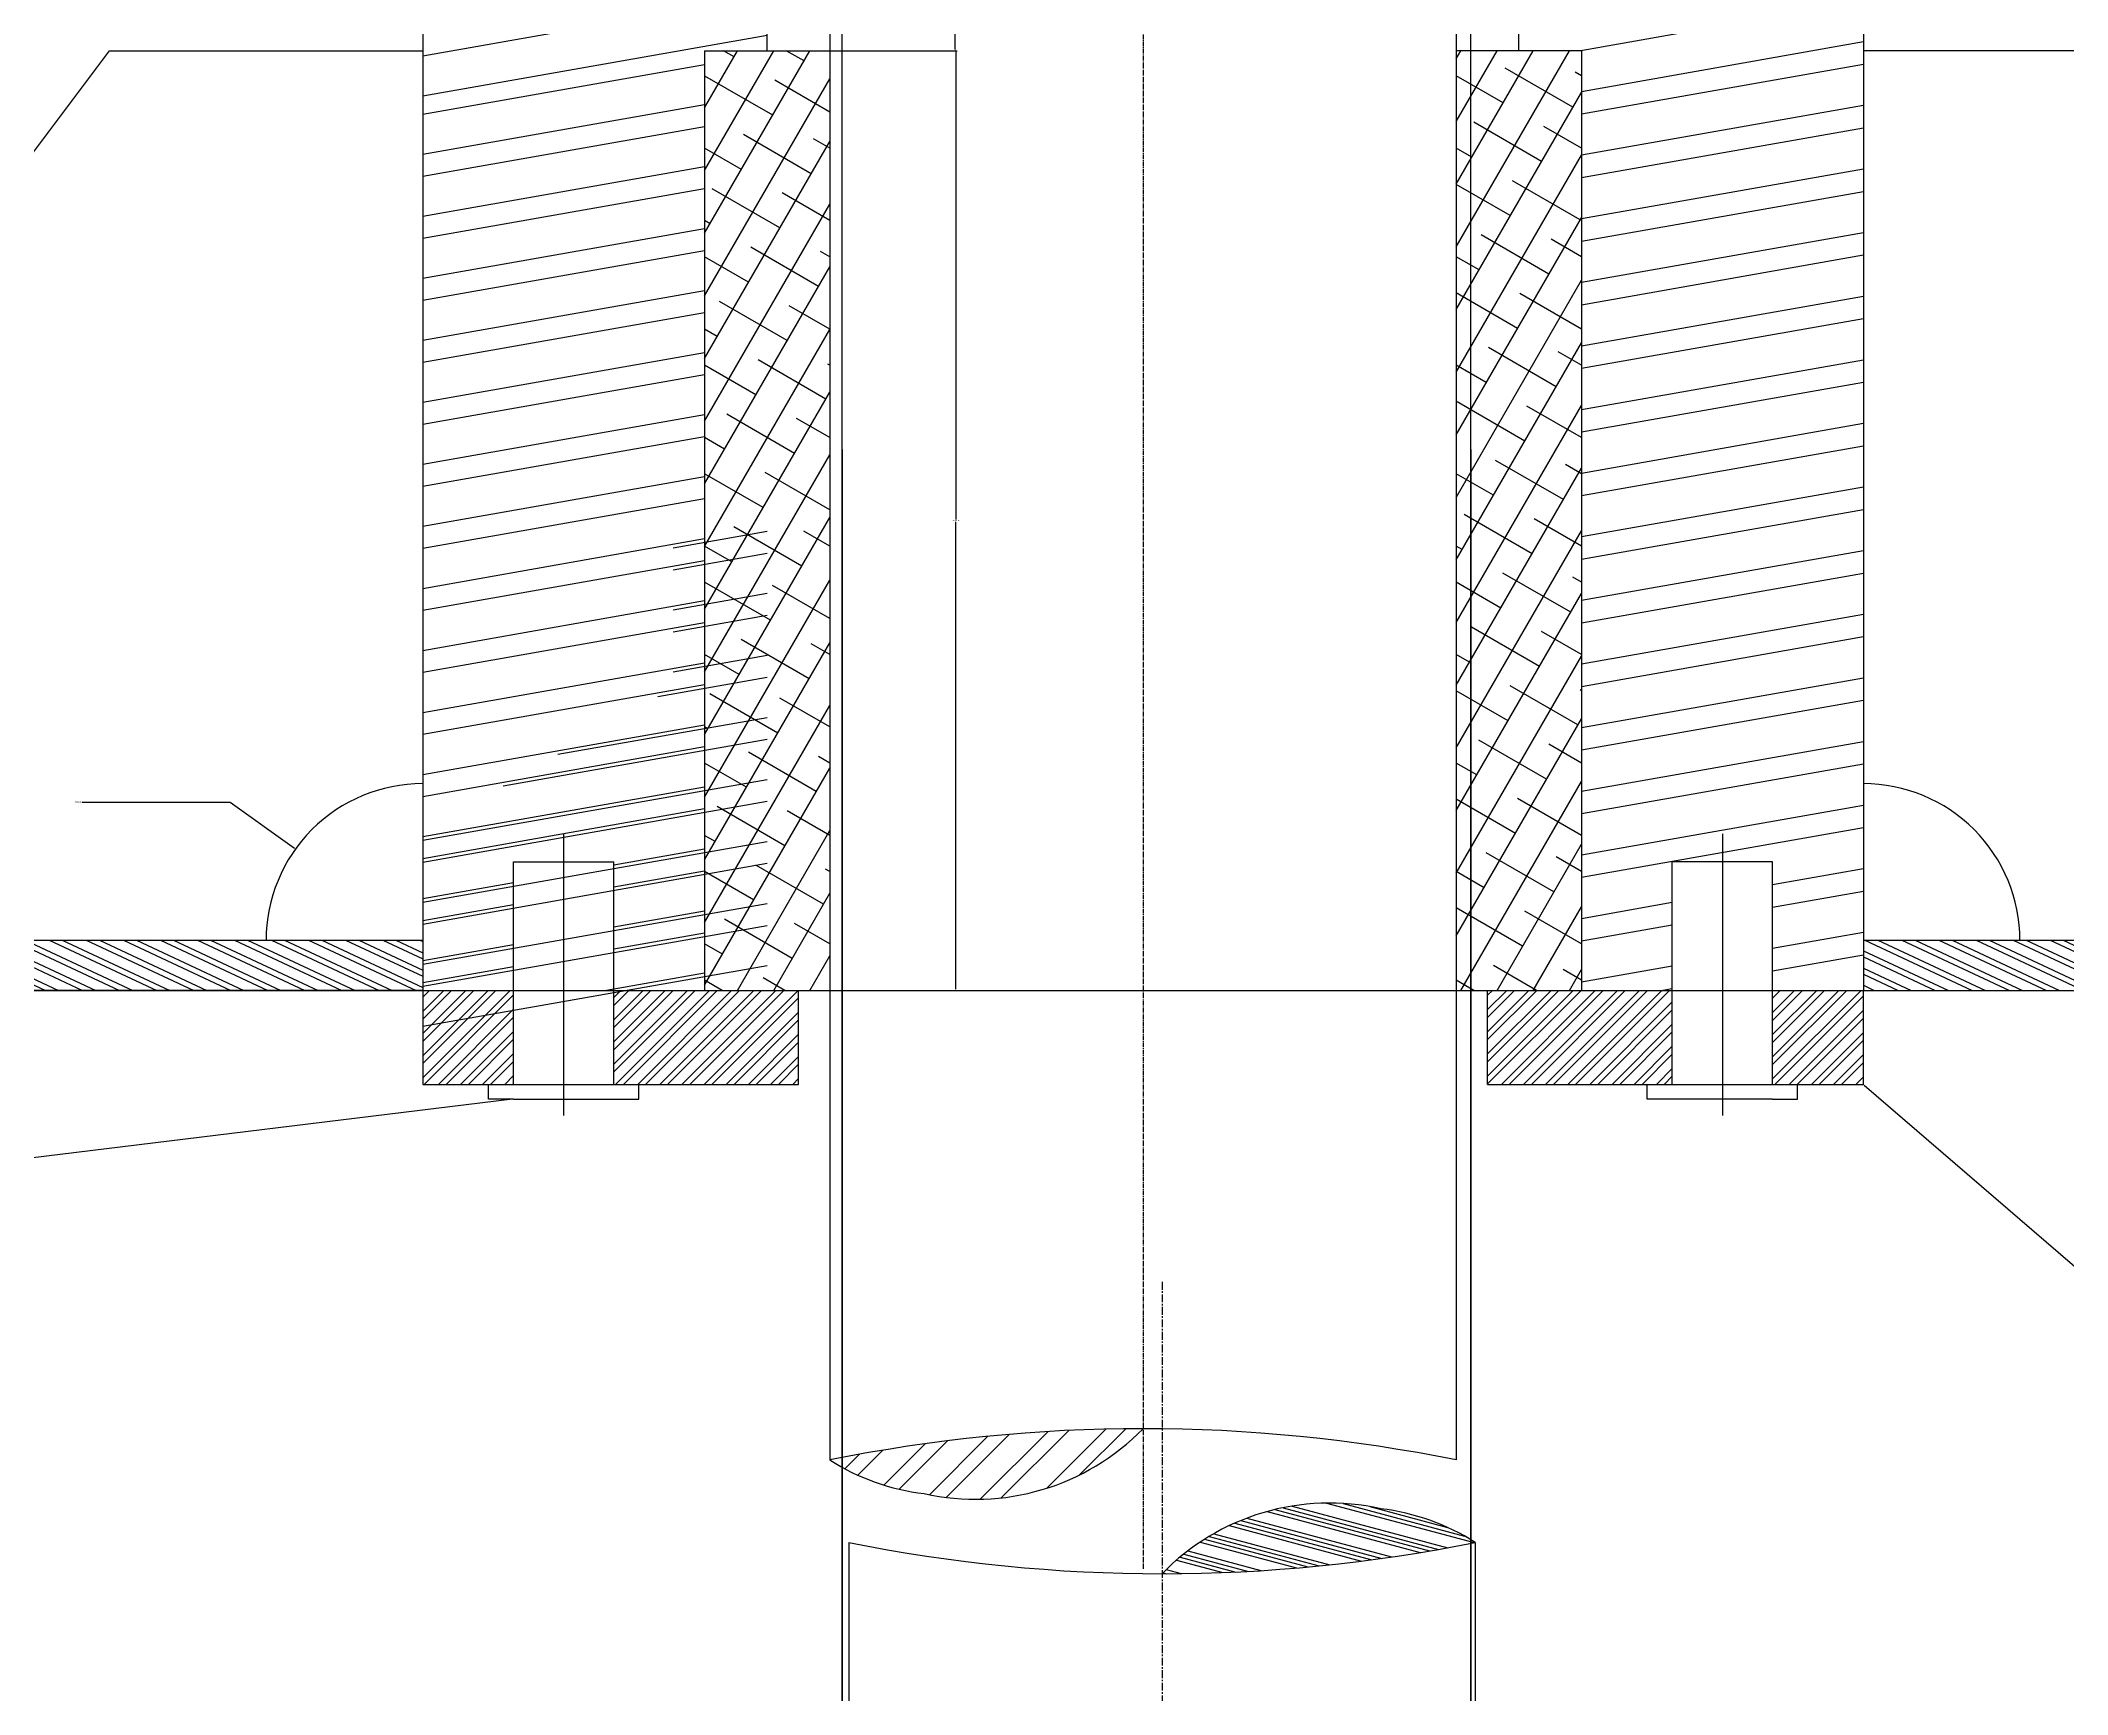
# Model space of a CAD drawing. Header units: millimetres. Extents: x 9612 to 23319, y 1863 to 14354.
# Drawn here: x 22384.3 to 22707.9, y 8031.8 to 8295.9 of the extents above; entities that cross this region are included whole.
import ezdxf

# ---------------------------------------------------------------- set-up
doc = ezdxf.new("R2010")
doc.units = ezdxf.units.MM
doc.header["$MEASUREMENT"] = 0
doc.linetypes.add('CENTER', pattern=[2, 1.25, -0.25, 0.25, -0.25])
doc.linetypes.add('CENTER2', pattern=[1.125, 0.75, -0.125, 0.125, -0.125])
doc.styles.get("Standard").update_dxf_attribs({"font": 'arial.ttf'})
doc.dimstyles.get("Standard").update_dxf_attribs({"dimtxt": 0.18, "dimasz": 0.18, "dimexe": 0.18, "dimexo": 0.0625, "dimgap": 0.09, "dimtad": 0, "dimtih": 1, "dimtoh": 1, "dimdec": 4, "dimzin": 0, "dimdsep": 46, "dimtxsty": 'Standard', "dimcen": 0.09, "dimadec": 0, "dimazin": 0, "dimtfac": 1, "dimtdec": 4, "dimtofl": 0, "dimtmove": 0, "dimatfit": 3, "dimfxl": 1, "dimtolj": 1, "dimtzin": 0, "dimarcsym": 0})

# ---------------------------------------------------------------- blocks, each defined once
blk = doc.blocks.new('IIIIIIIIIIIIIIIIIIII')
for p, q in [((-2242.42, 4549.71), (-2242.42, -747.21)), ((-2142.07, 4549.71), (-2142.07, -747.21))]:
    blk.add_line(p, q)
blk = doc.blocks.new('*D113')
at = {"color": 0, "lineweight": -2, "transparency": 16777216}
for p, q in [((11630.3, 7581.05), (11650.55, 7581.05)), ((11650.37, 7580.87), (11650.37, 7506.23)), ((11650.37, 7431.23), (11650.37, 7505.87)), ((11630.3, 7431.05), (11650.55, 7431.05))]:
    blk.add_line(p, q, dxfattribs=at)
at = {"color": 0, "transparency": 16777216}
for points in [[(11650.34, 7580.87), (11650.4, 7580.87), (11650.37, 7581.05)], [(11650.34, 7431.23), (11650.4, 7431.23), (11650.37, 7431.05)]]:
    blk.add_solid(points, dxfattribs=at)
at = {"layer": 'Defpoints', "color": 0, "transparency": 16777216}
for p in [(11630.23, 7581.05), (11650.37, 7581.05), (11630.23, 7431.05)]:
    blk.add_point(p, dxfattribs=at)
at = {"color": 0, "transparency": 16777216, "insert": (11650.37, 7506.05), "char_height": 0.18, "attachment_point": 5}
blk.add_mtext('\\A1;150.0000', dxfattribs=at)
blk = doc.blocks.new('*D114')
at = {"color": 0, "lineweight": -2, "transparency": 16777216}
for p, q in [((11620.3, 7651.05), (11650.42, 7651.05)), ((11650.24, 7650.87), (11650.24, 7616.23)), ((11650.24, 7581.23), (11650.24, 7615.87)), ((11620.3, 7581.05), (11650.42, 7581.05))]:
    blk.add_line(p, q, dxfattribs=at)
at = {"color": 0, "transparency": 16777216}
for points in [[(11650.21, 7650.87), (11650.27, 7650.87), (11650.24, 7651.05)], [(11650.21, 7581.23), (11650.27, 7581.23), (11650.24, 7581.05)]]:
    blk.add_solid(points, dxfattribs=at)
at = {"layer": 'Defpoints', "color": 0, "transparency": 16777216}
for p in [(11620.23, 7651.05), (11650.24, 7651.05), (11620.23, 7581.05)]:
    blk.add_point(p, dxfattribs=at)
at = {"color": 0, "transparency": 16777216, "insert": (11650.24, 7616.05), "char_height": 0.18, "attachment_point": 5}
blk.add_mtext('\\A1;70.0000', dxfattribs=at)
blk = doc.blocks.new('*D118')
at = {"color": 0, "lineweight": -2, "transparency": 16777216}
for p, q in [((11510.89, 7461.12), (11534.51, 7461.12)), ((11534.51, 7461.12), (11544.78, 7453.74)), ((11565.14, 7439.05), (11565.32, 7439.05)), ((11565.23, 7438.96), (11565.23, 7439.14))]:
    blk.add_line(p, q, dxfattribs=at)
at = {"color": 0, "transparency": 16777216}
blk.add_solid([(11544.8, 7453.76), (11544.76, 7453.71), (11544.93, 7453.63)], dxfattribs=at)
at = {"layer": 'Defpoints', "color": 0, "transparency": 16777216}
for p in [(11544.93, 7453.63), (11565.23, 7439.05)]:
    blk.add_point(p, dxfattribs=at)
at = {"color": 0, "transparency": 16777216, "insert": (11510.27, 7461.12), "char_height": 0.18, "attachment_point": 5}
blk.add_mtext('\\A1;R25.0000', dxfattribs=at)
blk = doc.blocks.new('ijkkkkkkkkk')
at = {"linetype": 'Continuous'}
h = blk.add_hatch(dxfattribs=at)
h.set_pattern_fill('STEEL', color=256, scale=24, angle=110)
h.set_pattern_definition([(155, (-14035.1045, -4152.664), (-1.05654565, -2.26576947), []), (155, (-14036.2792, -4153.0916), (-1.05654565, -2.26576947), [])])
h.paths.add_polyline_path([(1089.88887, -512.20267), (964.88887, -512.20267), (964.88887, -520.20267), (1089.88887, -520.20267)])
h.paths.add_polyline_path([(964.88887, -512.20267), (906.81813, -512.20267), (914.60325, -520.20267), (964.88887, -520.20267)])
h.paths.add_polyline_path([(1444.88887, -512.20267), (1319.88887, -512.20267), (1319.88887, -520.20267), (1444.88887, -520.20267)])
h.paths.add_polyline_path([(1502.95961, -512.20267), (1444.88887, -512.20267), (1444.88887, -520.20267), (1495.17449, -520.20267)])
h = blk.add_hatch()
h.set_pattern_fill('STEEL', color=256, scale=24)
h.set_pattern_definition([(45, (789.5219, -717.5385), (-1.767767, 1.767767), []), (45, (789.5219, -716.2885), (-1.767767, 1.767767), [])])
h.paths.add_polyline_path([(1289.38887, -520.20267), (1259.88887, -520.20267), (1259.88887, -535.20267), (1289.38887, -535.20267)])
h.paths.add_polyline_path([(1319.88887, -520.20267), (1305.38887, -520.20267), (1305.38887, -535.20267), (1319.88887, -535.20267)])
h.paths.add_polyline_path([(1104.38887, -520.20267), (1089.88887, -520.20267), (1089.88887, -535.20267), (1104.38887, -535.20267)])
h.paths.add_polyline_path([(1149.88887, -520.20267), (1120.38887, -520.20267), (1120.38887, -535.20267), (1149.88887, -535.20267)])
h = blk.add_hatch()
h.set_pattern_fill('STEEL', color=256, scale=60)
h.set_pattern_definition([(45, (-14035.1045, -4803.806), (-4.4194174, 4.4194174), []), (45, (-14035.1045, -4800.681), (-4.4194174, 4.4194174), [])])
edge = h.paths.add_edge_path()
edge.add_ellipse((1178.14894, -564.09811), major_axis=(-26.40408, 26.40408), ratio=1, start_angle=122.305395, end_angle=180.7334917)
edge.add_ellipse((1204.88887, -842.66202), major_axis=(178.54446, 178.54446), ratio=1, start_angle=45, end_angle=56.4211863)
edge.add_ellipse((1174.11072, -565.02444), major_axis=(-25.27601, 25.27601), ratio=1, start_angle=102.4701208, end_angle=128.3045827)
h = blk.add_hatch()
h.set_pattern_fill('ANSI34', color=256, scale=6, angle=120)
h.set_pattern_definition([(165, (761.8116, -1940.237), (-0.970571, -3.622222), []), (165, (761.3697, -1939.4715), (-0.970571, -3.622222), []), (165, (760.9278, -1938.706), (-0.970571, -3.622222), []), (165, (760.486, -1937.9406), (-0.970571, -3.622222), [])])
edge = h.paths.add_edge_path()
edge.add_ellipse((1234.6603, -639.38003), major_axis=(26.40408, 26.40408), ratio=1, start_angle=32.305395, end_angle=90.7334917)
edge.add_ellipse((1207.92037, -360.81612), major_axis=(178.54446, 178.54446), ratio=1, start_angle=225, end_angle=236.4211863)
edge.add_ellipse((1238.69851, -638.4537), major_axis=(25.27601, 25.27601), ratio=1, start_angle=12.4701208, end_angle=38.3045827)
for p, q in [((1156.88182, -1041.89229), (1156.88182, 739.71136)), ((1257.22988, -1041.89229), (1257.22988, 739.71136)), ((1112.38887, -495.21172), (1112.38887, -540.16618)), ((1297.38887, -495.21172), (1297.38887, -540.16618)), ((1104.38887, -535.20267), (1104.38887, -499.70267)), ((1104.38887, -499.70267), (1120.38887, -499.70267)), ((1120.38887, -535.20267), (1120.38887, -499.70267)), ((1289.38887, -535.20267), (1289.38887, -499.70267)), ((1305.38887, -499.70267), (1289.38887, -499.70267)), ((1305.38887, -535.20267), (1305.38887, -499.70267)), ((1100.38887, -537.54937), (1100.38887, -535.20267)), ((1124.38887, -537.54937), (1124.38887, -535.20267)), ((1285.38887, -537.54937), (1285.38887, -535.20267)), ((1309.38887, -537.54937), (1309.38887, -535.20267)), ((1104.38887, -537.54937), (1100.38887, -537.54937)), ((1104.38887, -537.54937), (1120.38887, -537.54937)), ((1120.38887, -537.54937), (1124.38887, -537.54937)), ((1289.38887, -537.54937), (1285.38887, -537.54937)), ((1305.38887, -537.54937), (1289.38887, -537.54937)), ((1305.38887, -537.54937), (1309.38887, -537.54937)), ((1157.92037, -608.31612), (1157.92037, -1020.31612)), ((1257.92037, -608.31612), (1257.92037, -1020.31612))]:
    blk.add_line(p, q)
at = {"linetype": 'CENTER2'}
blk.add_line((1204.88887, 19.33629), (1204.88887, -612.61448), dxfattribs=at)
at = {"linetype": 'Continuous'}
for p, q in [((1154.88887, -198.92305), (1154.88887, -595.16202)), ((1254.88887, -198.92305), (1254.88887, -595.16202)), ((1144.88887, -370.20267), (1144.88887, -300.20267)), ((1264.88887, -370.20267), (1264.88887, -300.20267)), ((1089.88887, -348.29509), (1089.88887, -520.20267)), ((1319.88887, -348.29509), (1319.88887, -520.20267)), ((1144.88887, -361.36575), (1089.88887, -371.06374)), ((1319.88887, -362.2481), (1274.77626, -370.20267)), ((1144.88887, -367.76584), (1089.88887, -377.46382)), ((1319.88887, -368.81229), (1274.88887, -376.747)), ((964.88887, -470.20267), (1039.88887, -370.20267)), ((1039.88887, -370.20267), (1089.88887, -370.20267)), ((1134.88887, -379.34529), (1140.16737, -370.20267)), ((1134.88887, -389.34529), (1145.94087, -370.20267)), ((1134.88887, -399.34529), (1151.71437, -370.20267)), ((1134.88887, -370.20267), (1134.88887, -520.20267)), ((1134.88887, -370.20267), (1154.88887, -370.20267)), ((1139.60516, -371.17644), (1137.91853, -370.20267)), ((1150.76541, -371.84631), (1147.91853, -370.20267)), ((1254.88887, -371.49919), (1255.63742, -370.20267)), ((1254.88887, -381.49919), (1261.41092, -370.20267)), ((1254.88887, -391.49919), (1267.18443, -370.20267)), ((1254.88887, -401.49919), (1272.95793, -370.20267)), ((1274.88887, -370.20267), (1254.88887, -370.20267)), ((1274.88887, -370.20267), (1274.88887, -520.20267)), ((1369.88887, -370.20267), (1319.88887, -370.20267)), ((1134.88887, -372.43945), (1089.88887, -380.37416)), ((1134.88887, -409.34529), (1154.88887, -374.70427)), ((1145.76541, -380.50657), (1134.94009, -374.25657)), ((1154.88887, -380.00049), (1146.10035, -374.92644)), ((1262.36795, -378.54504), (1254.88887, -374.22699)), ((1273.52821, -379.21491), (1262.70289, -372.96491)), ((1274.88887, -374.22699), (1273.86314, -373.63479)), ((1319.88887, -372.40236), (1274.88887, -380.33708)), ((1254.88887, -411.49919), (1274.88887, -376.85818)), ((1134.88887, -378.83954), (1089.88887, -386.77425)), ((1268.52821, -387.87517), (1257.70289, -381.62517)), ((1319.88887, -378.96655), (1274.88887, -386.90127)), ((1134.88887, -382.33986), (1089.88887, -390.27457)), ((1134.88887, -419.34529), (1154.88887, -384.70427)), ((1151.92567, -389.83669), (1141.10035, -383.58669)), ((1154.88887, -385.774), (1152.2606, -384.25657)), ((1274.88887, -385.774), (1268.86314, -382.29504)), ((1319.88887, -382.55663), (1274.88887, -390.49134)), ((1140.76541, -389.16682), (1134.88887, -385.774)), ((1257.36795, -387.2053), (1254.88887, -385.774)), ((1254.88887, -421.49919), (1274.88887, -386.85818)), ((1134.88887, -388.73995), (1089.88887, -396.67466)), ((1263.52821, -396.53542), (1254.88887, -391.5475)), ((1274.68846, -397.2053), (1263.86314, -390.9553)), ((1319.88887, -389.12082), (1274.88887, -397.05553)), ((1134.88887, -392.24027), (1089.88887, -400.17498)), ((1134.88887, -429.34529), (1154.88887, -394.70427)), ((1146.92567, -398.49695), (1136.10035, -392.24695)), ((1154.88887, -397.321), (1147.2606, -392.91682)), ((1319.88887, -392.71089), (1274.88887, -400.64561)), ((1135.76541, -397.82707), (1134.88887, -397.321)), ((1254.88887, -431.49919), (1274.88887, -396.85818)), ((1134.88887, -398.64036), (1089.88887, -406.57507)), ((1269.68846, -405.86555), (1258.86314, -399.61555)), ((1274.88887, -403.0945), (1270.0234, -400.28542)), ((1319.88887, -399.27509), (1274.88887, -407.2098)), ((1134.88887, -402.14068), (1089.88887, -410.07539)), ((1141.92567, -407.1572), (1134.88887, -403.0945)), ((1153.08592, -407.82707), (1142.2606, -401.57707)), ((1154.88887, -403.0945), (1153.42086, -402.24695)), ((1258.52821, -405.19568), (1254.88887, -403.0945)), ((1319.88887, -402.86516), (1274.88887, -410.79987)), ((1134.88887, -439.34529), (1154.88887, -404.70427)), ((1254.88887, -441.49919), (1274.88887, -406.85818)), ((1134.88887, -408.54076), (1089.88887, -416.47548)), ((1148.08592, -416.48733), (1137.2606, -410.23733)), ((1154.88887, -414.64151), (1148.42086, -410.9072)), ((1264.68846, -414.5258), (1254.88887, -408.86801)), ((1274.88887, -414.64151), (1265.0234, -408.94568)), ((1319.88887, -409.42935), (1274.88887, -417.36407)), ((1134.88887, -412.04109), (1089.88887, -419.9758)), ((1319.88887, -413.01943), (1274.88887, -420.95414)), ((1136.92567, -415.81746), (1134.88887, -414.64151)), ((1134.88887, -449.34529), (1154.88887, -414.70427)), ((1254.88887, -451.49919), (1274.88887, -416.85818)), ((1134.88887, -418.44117), (1089.88887, -426.37589)), ((1143.08592, -425.14758), (1134.88887, -420.41501)), ((1154.24617, -425.81746), (1143.42086, -419.56746)), ((1154.88887, -420.41501), (1154.58111, -420.23733)), ((1259.68846, -423.18606), (1254.88887, -420.41501)), ((1270.84871, -423.85593), (1260.0234, -417.60593)), ((1274.88887, -420.41501), (1271.18365, -418.2758)), ((1319.88887, -419.58362), (1274.88887, -427.51833)), ((1134.88887, -421.9415), (1089.88887, -429.87621)), ((1319.88887, -423.17369), (1274.88887, -431.10841)), ((1134.88887, -459.34529), (1154.88887, -424.70427)), ((1254.88887, -461.49919), (1274.88887, -426.85818)), ((1265.84871, -432.51618), (1255.0234, -426.26618)), ((1274.88887, -431.96202), (1266.18365, -426.93606)), ((1134.88887, -428.34158), (1089.88887, -436.2763)), ((1149.24617, -434.47771), (1138.42086, -428.22771)), ((1154.88887, -431.96202), (1149.58111, -428.89758)), ((1319.88887, -429.73788), (1274.88887, -437.6726)), ((1134.88887, -431.84191), (1089.88887, -439.77662)), ((1138.08592, -433.80784), (1134.88887, -431.96202)), ((1319.88887, -433.32796), (1274.88887, -441.26267)), ((1134.88887, -469.34529), (1154.88887, -434.70427)), ((1272.00897, -441.84631), (1261.18365, -435.59631)), ((1274.88887, -437.73552), (1272.34391, -436.26618)), ((1134.88887, -438.24199), (1089.88887, -446.17671)), ((1144.24617, -443.13796), (1134.88887, -437.73552)), ((1154.88887, -443.50902), (1144.58111, -437.55784)), ((1254.88887, -471.49919), (1274.88887, -436.85818)), ((1260.84871, -441.17644), (1254.88887, -437.73552)), ((1319.88887, -439.89215), (1274.88887, -447.82686)), ((1134.88887, -441.74232), (1089.88887, -449.67703)), ((1134.88887, -479.34529), (1154.88887, -444.70427)), ((1150.40643, -452.46809), (1139.58111, -446.21809)), ((1267.00897, -450.50657), (1256.18365, -444.25657)), ((1274.88887, -449.28253), (1267.34391, -444.92644)), ((1319.88887, -443.48222), (1274.88887, -451.41694)), ((1134.88887, -448.1424), (1089.88887, -456.07712)), ((1144.88887, -446.96911), (1129.88887, -449.61402)), ((1139.24617, -451.79822), (1134.88887, -449.28253)), ((1154.88887, -449.28253), (1150.74136, -446.88796)), ((1254.88887, -481.49919), (1274.88887, -446.85818)), ((1255.84871, -449.83669), (1254.88887, -449.28253)), ((1134.88887, -451.64273), (1089.88887, -459.57744)), ((1144.88887, -450.46944), (1129.88887, -453.11434)), ((1319.88887, -450.04642), (1274.88887, -457.98113)), ((1134.88887, -489.34529), (1154.88887, -454.70427)), ((1145.40643, -461.12834), (1134.88887, -455.05603)), ((1154.88887, -460.82953), (1145.74136, -455.54822)), ((1262.00897, -459.16682), (1254.88887, -455.05603)), ((1273.16922, -459.83669), (1262.34391, -453.58669)), ((1274.88887, -455.05603), (1273.50416, -454.25657)), ((1319.88887, -453.63649), (1274.88887, -461.57121)), ((1134.88887, -458.04281), (1089.88887, -465.97753)), ((1144.88887, -456.86952), (1129.88887, -459.51443)), ((1254.88887, -491.49919), (1274.88887, -456.85818)), ((1134.88887, -461.54314), (1089.88887, -469.47785)), ((1144.88887, -460.36985), (1129.88887, -463.01475)), ((1268.16922, -468.49695), (1257.34391, -462.24695)), ((1319.88887, -460.20068), (1274.88887, -468.1354)), ((1134.88887, -499.34529), (1154.88887, -464.70427)), ((1151.56668, -470.45847), (1140.74136, -464.20847)), ((1154.88887, -466.60303), (1151.90162, -464.87834)), ((1274.88887, -466.60303), (1268.50416, -462.91682)), ((1319.88887, -463.79076), (1274.88887, -471.72547)), ((1134.88887, -467.94322), (1089.88887, -475.87794)), ((1144.88887, -466.76993), (1129.88887, -469.41484)), ((1140.40643, -469.7886), (1134.88887, -466.60303)), ((1257.00897, -467.82707), (1254.88887, -466.60303)), ((1254.88887, -501.49919), (1274.88887, -466.85818)), ((1134.88887, -471.44354), (1089.88887, -479.37826)), ((1144.88887, -470.27026), (1127.41941, -473.35059)), ((1263.16922, -477.1572), (1254.88887, -472.37654)), ((1274.32948, -477.82707), (1263.50416, -471.57707)), ((1274.88887, -472.37654), (1274.66441, -472.24695)), ((1319.88887, -470.35495), (1274.88887, -478.28966)), ((1134.88887, -509.34529), (1154.88887, -474.70427)), ((1146.56668, -479.11873), (1135.74136, -472.86873)), ((1154.88887, -478.15004), (1146.90162, -473.5386)), ((1319.88887, -473.94502), (1274.88887, -481.87974)), ((1134.88887, -477.84363), (1089.88887, -485.77835)), ((1144.88887, -476.67034), (1111.45845, -482.56503)), ((1135.40643, -478.44885), (1134.88887, -478.15004)), ((1254.88887, -511.49919), (1274.88887, -476.85818)), ((1134.88887, -481.34395), (1089.88887, -489.27867)), ((1144.88887, -480.17067), (1102.7291, -487.60457)), ((1269.32948, -486.48733), (1258.50416, -480.23733)), ((1274.88887, -483.92354), (1269.66441, -480.9072)), ((1319.88887, -480.50921), (1274.88887, -488.44393)), ((1141.56668, -487.77898), (1134.88887, -483.92354)), ((1134.88887, -519.34529), (1154.88887, -484.70427)), ((1152.72694, -488.44885), (1141.90162, -482.19885)), ((1154.88887, -483.92354), (1153.06187, -482.86873)), ((1258.16922, -485.81746), (1254.88887, -483.92354)), ((1319.88887, -484.09929), (1274.88887, -492.034)), ((1144.88887, -486.57075), (1089.88887, -496.26874)), ((1134.88887, -487.74404), (1089.88887, -495.67875)), ((1255.63742, -520.20267), (1274.88887, -486.85818)), ((1144.88887, -490.07108), (1089.88887, -499.76906)), ((1134.88887, -491.24436), (1089.88887, -499.17908)), ((1147.72694, -497.10911), (1136.90162, -490.85911)), ((1154.88887, -495.47055), (1148.06187, -491.52898)), ((1264.32948, -495.14758), (1254.88887, -489.69704)), ((1274.88887, -495.47055), (1264.66441, -489.56746)), ((1319.88887, -490.66348), (1274.88887, -498.59819)), ((1140.16737, -520.20267), (1154.88887, -494.70427)), ((1319.88887, -494.25356), (1274.88887, -502.18827)), ((1144.88887, -496.47116), (1089.88887, -506.16915)), ((1134.88887, -497.64445), (1120.38887, -500.20119)), ((1136.56668, -496.43923), (1134.88887, -495.47055)), ((1270.48973, -504.47771), (1259.66441, -498.22771)), ((1261.41092, -520.20267), (1274.88887, -496.85818)), ((1144.88887, -499.97149), (1089.88887, -509.66947)), ((1134.88887, -501.14477), (1120.38887, -503.70151)), ((1142.72694, -505.76936), (1134.88887, -501.24405)), ((1153.88719, -506.43923), (1143.06187, -500.18923)), ((1154.88887, -501.24405), (1154.22213, -500.85911)), ((1259.32948, -503.80784), (1254.88887, -501.24405)), ((1274.88887, -501.24405), (1270.82467, -498.89758)), ((1319.88887, -500.81775), (1305.38887, -503.37449)), ((1104.38887, -503.02242), (1089.88887, -505.57916)), ((1145.94087, -520.20267), (1154.88887, -504.70427)), ((1319.88887, -504.40782), (1305.38887, -506.96456)), ((1144.88887, -506.37157), (1089.88887, -516.06956)), ((1104.38887, -506.52275), (1089.88887, -509.07949)), ((1134.88887, -507.54486), (1120.38887, -510.1016)), ((1265.48973, -513.13796), (1254.88887, -507.01755)), ((1274.88887, -512.79106), (1265.82467, -507.55784)), ((1267.18443, -520.20267), (1274.88887, -506.85818)), ((1289.38887, -506.19572), (1274.88887, -508.75246)), ((1144.88887, -509.87189), (1089.88887, -519.56988)), ((1134.88887, -511.04518), (1120.38887, -513.60192)), ((1148.88719, -515.09949), (1138.06187, -508.84949)), ((1154.88887, -512.79106), (1149.22213, -509.51936)), ((1289.38887, -509.78579), (1274.88887, -512.34254)), ((1319.88887, -510.97201), (1305.38887, -513.52875)), ((906.81813, -512.20267), (1089.88887, -512.20267)), ((1104.38887, -512.92283), (1089.88887, -515.47957)), ((1137.72694, -514.42961), (1134.88887, -512.79106)), ((1319.88887, -512.20267), (1502.95961, -512.20267)), ((1144.88887, -516.27198), (1089.88887, -525.96996)), ((1104.38887, -516.42316), (1089.88887, -518.9799)), ((1134.88887, -517.44527), (1119.2509, -520.20267)), ((1151.71437, -520.20267), (1154.88887, -514.70427)), ((1267.72615, -520.20267), (1260.82467, -516.21809)), ((1274.88887, -518.56456), (1271.98492, -516.88796)), ((1272.95793, -520.20267), (1274.88887, -516.85818)), ((1289.38887, -516.34999), (1274.88887, -518.90673)), ((1319.88887, -514.56209), (1305.38887, -517.11883)), ((914.60325, -520.20267), (1495.17449, -520.20267)), ((1089.88887, -520.20267), (964.88887, -520.20267)), ((1089.88887, -520.20267), (1089.88887, -535.20267)), ((1137.72615, -520.20267), (1134.88887, -518.56456)), ((1147.72615, -520.20267), (1144.22213, -518.17961)), ((1149.88887, -535.20267), (1149.88887, -520.20267)), ((1257.72615, -520.20267), (1254.88887, -518.56456)), ((1259.88887, -535.20267), (1259.88887, -520.20267)), ((1289.38887, -519.94006), (1287.89956, -520.20267)), ((1319.88887, -535.20267), (1319.88887, -520.20267)), ((1089.88887, -535.20267), (1149.88887, -535.20267)), ((1259.88887, -535.20267), (1319.88887, -535.20267))]:
    blk.add_line(p, q, dxfattribs=at)
at = {"linetype": 'ByBlock', "lineweight": -2}
for p, q in [((1320.02524, -535.32015), (1374.90325, -582.59753)), ((1104.21019, -537.57116), (952.55744, -556.06187))]:
    blk.add_line(p, q, dxfattribs=at)
at = {"linetype": 'CENTER'}
blk.add_line((1207.92037, -566.72833), (1207.92037, -1045.62439), dxfattribs=at)
for centre, major_axis, start_param, end_param in [((1089.88887, -512.20267), (17.67767, 17.67767), 0.785398163, 2.35619449), ((1319.88887, -512.20267), (-17.67767, 17.67767), 3.926990817, 5.497787144), ((1204.88887, -842.66202), (178.54446, 178.54446), 0.586060858, 0.984735468), ((1178.14894, -564.09811), (-26.40408, 26.40408), 2.134631836, 3.154394499), ((1174.11072, -565.02444), (-25.27601, 25.27601), 1.788440994, 2.239337414), ((1234.6603, -639.38003), (26.40408, 26.40408), 0.563835509, 1.583598173), ((1238.69851, -638.4537), (-25.27601, 25.27601), -1.35315166, -0.90225524), ((1207.92037, -360.81612), (-178.54446, 178.54446), 2.156857185, 2.555531795)]:
    blk.add_ellipse(centre, major_axis=major_axis, ratio=1, start_param=start_param, end_param=end_param)
for points in [[(1320.00566, -535.34288), (1319.88887, -535.20267), (1320.04482, -535.29742)], [(1104.20656, -537.54138), (1104.38887, -537.54937), (1104.21382, -537.60094)]]:
    blk.add_solid(points)
for base, p1, p2, picture, middle in [((1174.89684, -300.20267), (1144.88887, -370.20267), (1144.88887, -300.20267), '*D114', (1174.89684, -335.20267)), ((1175.02766, -370.20267), (1154.88887, -520.20267), (1154.88887, -370.20267), '*D113', (1175.02766, -445.20267))]:
    dim = blk.add_linear_dim(base=base, p1=p1, p2=p2, angle=90, dimstyle='Standard')
    dim.commit()
    dim.dimension.update_dxf_attribs({"geometry": picture, "text_midpoint": middle, "insert": (-10475.34511, -7951.25402)})
dim = blk.add_radius_dim(center=(1089.88887, -512.20267), mpoint=(1069.58277, -497.61972), dimstyle='Standard')
dim.commit()
dim.dimension.update_dxf_attribs({"geometry": '*D118', "text_midpoint": (1034.9226, -490.13641), "dimtype": 132, "insert": (-10475.34511, -7951.25402)})
blk = doc.blocks.new('ertyu')
for name, p in [('ijkkkkkkkkk', (1062.05, 1954.63)), ('IIIIIIIIIIIIIIIIIIII', (4461.35, -3028.96))]:
    blk.add_blockref(name, p)

msp = doc.modelspace()

# ---------------------------------------------------------------- block references
msp.add_blockref('ertyu', (20293.37592, 6709.80574))

doc.saveas('drawing.dxf')
